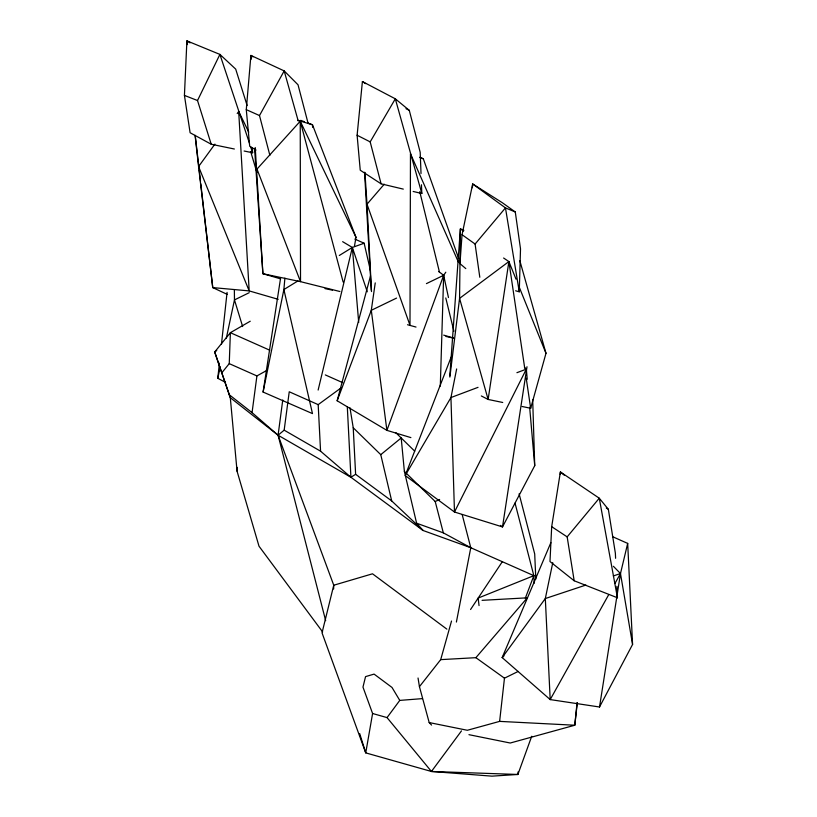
<?xml version="1.0" encoding="UTF-8"?>
<svg xmlns="http://www.w3.org/2000/svg" width="817" height="817" viewBox="0 0 817 817"><rect width="100%" height="100%" fill="white"/><g stroke="black" fill="none" stroke-linecap="round" stroke-linejoin="round"><path stroke-width="1.23" d="M515.609 290.791L519.265 291.802L520.511 248.909L515.282 211.981L502.23 202.657L472.675 183.948L462.044 234.714L459.971 263.636L465.792 268.589M440.302 386.073L443.662 275.288L445.806 272.204M322.613 631.919L258.999 546.195L237.063 471.205L230.302 397.695L221.764 372.858L229.25 363.636L230.374 332.693L250.237 321.224M333.622 588.986L333.755 585.227L278.086 435.226L282.753 399.983M234.367 149.011L211.225 144.241L190.106 132.742L184.428 95.395L186.899 40.85L219.906 54.412L235.704 69.118L247.132 105.546M615.599 558.287L615.364 553.191L608.348 509.308L599.269 498.207L560.391 471.96L551.689 526.679L549.984 561.524L574.177 580.764L617.438 597.768L616.906 586.3M560.258 474.493L560.391 471.96L564.21 475.157M518.039 771.973L517.886 774.465L491.957 776.15L431.437 771.473L365.74 752.886L322.031 632.869L333.755 585.227L372.501 573.8L446.868 629.141M449.84 375.789L460.369 228.903L463.862 230.333M472.4 187.726L472.675 183.948L505.468 207.896L515.282 211.981M237.063 471.205L237.379 467.406M256.038 150.062L249.706 146.274L246.285 109.652L250.901 55.423L284.183 70.905L298.031 84.794L308.091 123.336M284.898 278.117L283.877 289.555L263.094 392.058L312.482 413.606L283.877 289.555L298.011 280.874M403.302 189.115L381.1 183.835L360.246 170.212L357.111 135.254L362.401 81.547L395.316 98.816L409.276 110.346L420.193 152.309L421.021 173.531M577.078 702.651L574.79 725.23L510.237 743.021L468.948 734.677M225.523 382.376L217.782 378.281L219.426 363.126M221.468 344.182L227.065 292.404M418.038 678.008L419.438 686.658L429.191 722.565L467.344 730.275L499.626 721.38L504.467 678.181L518.182 671.431M577.313 702.691L574.79 725.23L499.626 721.38M449.871 377.097L459.573 298.368L460.369 228.903L463.535 231.037M534.185 583.267L533.848 575.668L470.776 547.727L423.053 530.488L350.922 477.271L278.086 435.226L252.055 412.636L256.916 375.932L266.648 370.51M325.666 620.675L278.086 435.226L284.163 430.161L289.238 391.772L318.181 404.64L341.149 387.84M375.238 282.896L371.296 310.317L337.145 400.759L386.901 430.365L410.89 437.606M503.609 258.019L508.889 261.573L488.127 399.452L502.721 402.475M263.094 392.058L280.486 278.75M550.862 542.662L502.169 657.593L550.198 699.587L599.515 707.001L620.481 573.554L627.681 543.407L612.617 536.698M422.46 698.617L399.768 700.404L392.007 687.454L374.084 674.107L365.556 676.619L362.973 687.107L372.593 713.507L365.74 752.886L359.684 733.554M354.476 246.019L356.018 237.359L312.482 124.787L307.795 123.01M456.397 622.054L470.776 547.727L462.259 514.873M456.642 368.957L450.943 397.552L454.477 512.014L502.506 526.924L534.726 465.68L532.684 399.554M552.762 562.709L545.317 598.544L550.198 699.587L608.767 594.562M217.782 378.281L220.171 367.088M226.258 338.483L234.469 299.921L234.367 289.821M318.14 390.046L352.341 247.459L364.137 243.221L370.428 270.519M337.145 400.759L370.52 275.85M526.996 366.751L502.506 526.924L500.474 525.413M522.175 406.509L530.682 408.275L545.991 353.301L519.847 260.735M419.438 686.658L440.7 659.636L451.525 621.032M531.724 736.25L517.886 774.465L431.437 771.473L387.044 717.602L372.593 713.507M525.29 598.258L533.848 575.668L515.027 503.088M406.58 471.981L451.198 356.988M211.225 144.241L197.52 100.532L219.906 54.412L249.44 143.169M599.515 707.001L632.572 644.45L627.681 543.407M269.865 155.301L259.5 115.554L284.183 70.905L298.225 120.977M614.935 583.501L620.481 573.554L613.383 566.283M381.1 183.835L370.183 141.882L395.316 98.816L421.807 193.506L413.167 191.454M470.572 609.502L502.312 561.698M214.912 144.119L198.572 166.556L212.747 287.594L227.422 294.467M237.206 113.543L238.687 111.5L239.79 115.166M387.044 717.602L399.768 700.404M431.437 771.473L461.482 730.888M574.177 580.764L567.161 536.881L599.269 498.207L617.438 597.768M479.804 277.269L475.096 244.038L505.468 207.896L519.265 291.802M384.235 184.213L367.007 204.209L371.51 291.567M440.7 659.636L475.882 657.675L527.312 597.819L482.071 600.332M503.977 655.928L502.169 657.593L545.317 598.544L585.881 585.064M391.69 500.923L380.763 454.66L401.198 437.973L404.374 471.399L416.609 523.207L423.053 530.488L391.69 500.923L355.62 474.309L353.23 427.771L349.993 407.846M516.027 279.21L508.889 261.573L459.573 298.368L488.127 399.452L481.325 395.949M216.74 350.493L214.697 351.994L221.764 372.858M284.163 430.161L320.57 451.188L350.922 477.271L355.62 474.309M339.3 255.486L352.341 247.459L367.282 291.792M249.226 292.68L234.469 299.921L242.649 326.545M396.562 298.082L371.296 310.317L386.901 430.365L443.662 275.288L438.596 271.458M426.423 283.622L443.662 275.288L448.462 297.531M404.374 471.399L435.206 501.515L439.638 499.463M533.848 575.668L478.159 598.075L479.038 605.591M478.037 387.34L450.943 397.552L405.201 475.545L454.477 512.014L526.342 369.141L524.473 367.436M516.916 372.695L526.342 369.141L527.231 379.302M613.322 575.934L620.481 573.554L632.572 644.45M244.099 151.012L252.627 152.769L252.228 147.775M325.023 288.605L332.448 290.178M407.52 324.737L416.016 327.055M445.939 336.441L453.282 338.095M339.923 291.516L300.523 281.661L262.89 273.715L254.587 148.531M280.639 278.863L262.89 273.715L255.221 147.489M278.209 299.318L249.185 290.903L212.747 287.594L200.798 183.825M443.692 335.133L453.323 337.952M416.609 523.207L443.335 532.858L470.776 547.727M300.758 120.354L304.271 121.682M419.815 157.426L423.308 158.804L458.633 258.315M184.428 95.395L197.52 100.532M297.909 120.293L312.482 124.787L312.625 127.309M419.795 157.313L423.308 158.804M354.833 239.105L364.137 243.221M269.733 350.197L230.374 332.693L214.697 351.994L230.302 397.695L278.086 435.226M325.299 374.911L342.67 382.642M229.25 363.636L256.916 375.932M246.285 109.652L259.5 115.554M406.008 108.692L409.276 110.346M357.111 135.254L370.183 141.882M250.41 151.564L252.627 152.769L250.635 146.774M342.64 241.669L352.341 247.459L358.704 322.439M190.055 42.892L186.899 40.85L187.481 44.618M419.703 192.138L421.807 193.506L421.46 184.765M362.401 81.547L365.567 83.63M606.285 507.949L608.348 509.308M551.689 526.679L567.161 536.881M252.953 56.843L250.901 55.423L251.248 59.181M462.044 234.714L475.096 244.038M475.882 657.675L504.467 678.181M229.22 394.703L252.055 412.636M395.785 432.683L414.74 451.198M353.23 427.771L380.763 454.66M429.191 722.565L431.55 725.077M239.81 113.798L248.766 132.14M356.018 237.359L300.237 121.222L256.987 169.088L300.523 281.661L300.237 121.222L343.13 282.008M411.502 156.057L458.613 262.533M519.357 287.441L545.991 353.301M250.737 151.829L256.936 172.601M519.112 493.836L534.706 553.977L535.819 579.141M435.206 501.515L443.335 532.858M411.074 156.21L410.471 153.749L409.991 325.289L367.007 204.209L364.923 172.397M419.826 191.964L439.444 272.081M445.776 297.97L453.925 331.253M508.889 261.573L524.718 368.15M526.209 378.179L530.682 408.275M195.263 135.734L198.909 167.373M199.195 169.905L200.512 181.292M195.079 135.285L198.572 166.556L249.185 290.903L238.687 111.5M529.651 407.244L534.726 465.68M364.566 172.285L371.296 290.249M347.307 406.825L350.922 477.271M318.181 404.64L320.57 451.188"/></g></svg>
